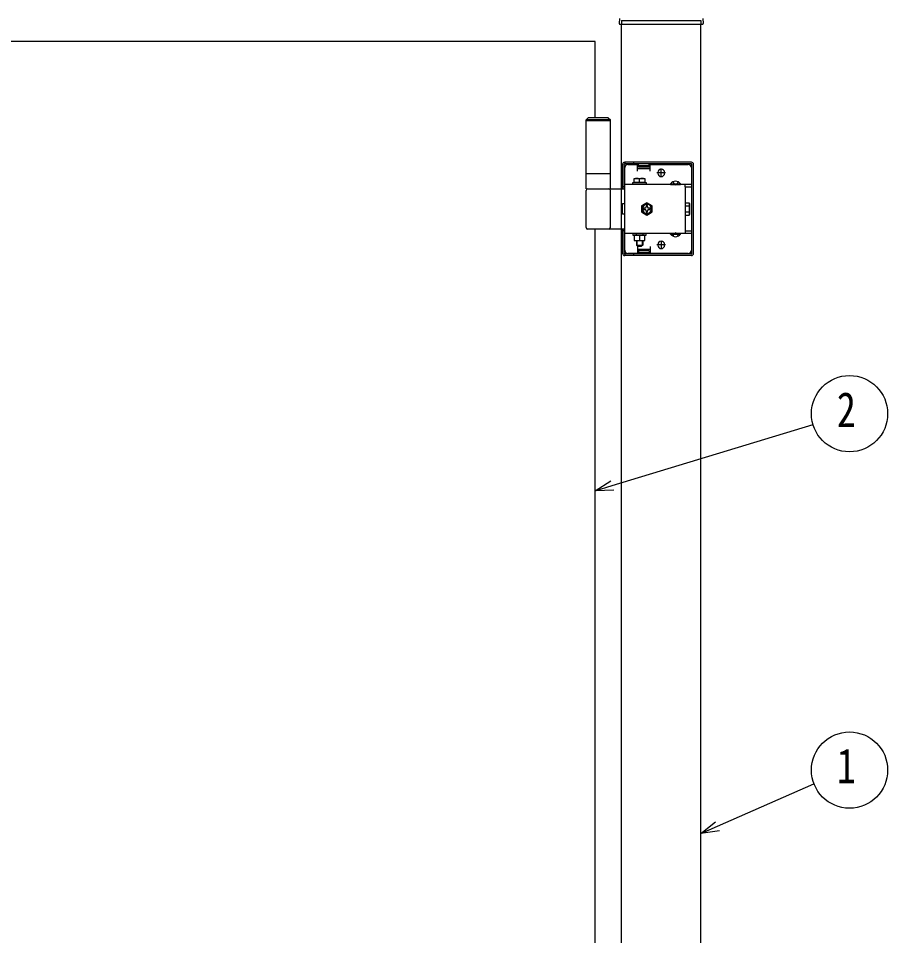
# Model space of a CAD drawing. Units: millimetres, scale not verified. Extents: x -4205 to 4205, y -2970 to 2970.
# Drawn here: x 445 to 1266, y 526 to 1392 of the extents above; entities that cross this region are included whole.
import ezdxf
from ezdxf.enums import TextEntityAlignment as Align

# ---------------------------------------------------------------- set-up
doc = ezdxf.new("R2010")
doc.units = ezdxf.units.MM
doc.header["$LTSCALE"] = 12
doc.layers.add('0-4_YKK_A1', color=4, linetype='Continuous')
doc.layers.add('0-5_YKK_D', color=6, linetype='Continuous')
doc.styles.add('ＭＳ ゴシック', font='')
doc.styles.get('ＭＳ ゴシック').set_extended_font_data('MS Gothic')

msp = doc.modelspace()

# ---------------------------------------------------------------- linework, layer by layer
at = {"layer": '0-4_YKK_A1'}
for p, q in [((1013.18, 1392.3), (1012.92, 1387.43)), ((1013.42, 1386.9), (1091.62, 1386.9)), ((1015.02, 1390.4), (1015.02, 1386.9)), ((1015.02, 90.4), (1015.02, 1386.9)), ((1090.02, 90.4), (1090.02, 1386.9)), ((1091.86, 1392.3), (1092.12, 1387.43)), ((990.02, 1298.4), (990.02, 1370.4)), ((983.52, 1298.4), (981.52, 1296.4)), ((1004.52, 1296.4), (981.52, 1296.4)), ((1004.52, 1295.4), (981.52, 1295.4)), ((1002.52, 1298.4), (983.52, 1298.4)), ((1002.52, 1298.4), (1004.52, 1296.4)), ((1081.02, 1256.4), (1018.02, 1256.4)), ((1018.52, 1254.9), (1018.52, 1256.4)), ((1026.52, 1254.9), (1026.52, 1256.4)), ((1016.02, 1231.4), (1016.02, 1254.4)), ((1017.52, 1231.4), (1017.52, 1254.4)), ((1081.02, 1254.9), (1018.02, 1254.9)), ((1018.02, 1173.4), (1018.02, 1251.4)), ((1021.02, 1254.4), (1030.02, 1254.4)), ((1030.02, 1247.9), (1030.02, 1254.4)), ((1030.02, 1253.4), (1042.02, 1253.4)), ((1030.02, 1250.4), (1042.02, 1250.4)), ((1031.02, 1251.9), (1031.02, 1254.9)), ((1041.02, 1251.9), (1031.02, 1251.9)), ((1041.02, 1251.9), (1041.02, 1254.9)), ((1042.02, 1247.9), (1042.02, 1254.4)), ((1042.02, 1254.4), (1078.02, 1254.4)), ((1052.52, 1242.4), (1052.52, 1250.4)), ((1081.02, 1251.4), (1081.02, 1233.1)), ((1081.52, 1170.4), (1081.52, 1254.4)), ((1083.02, 1170.4), (1083.02, 1254.4)), ((1004.52, 1245.4), (981.52, 1245.4)), ((1027.02, 1241.2), (1037.02, 1241.2)), ((1027.02, 1237.2), (1027.02, 1241.2)), ((1032.02, 1237.2), (1032.02, 1240.77)), ((1037.02, 1241.2), (1037.02, 1237.2)), ((1056.52, 1246.4), (1048.52, 1246.4)), ((1049.27, 1246.15), (1049.27, 1246.65)), ((1055.77, 1246.15), (1055.77, 1246.65)), ((981.52, 1231.4), (1015.02, 1231.4)), ((981.52, 1194.9), (981.52, 1229.9)), ((1004.52, 1194.9), (1004.52, 1229.9)), ((1015.02, 1231.4), (1018.02, 1231.4)), ((1017.52, 1233.1), (1016.02, 1233.1)), ((1081.02, 1235.6), (1018.02, 1235.6)), ((1025.77, 1237.2), (1038.27, 1237.2)), ((1025.77, 1235.6), (1025.77, 1237.2)), ((1038.27, 1235.6), (1025.77, 1235.6)), ((1037.02, 1237.2), (1027.02, 1237.2)), ((1038.27, 1237.2), (1038.27, 1235.6)), ((1061.27, 1236.11), (1070.77, 1236.11)), ((1061.27, 1236.11), (1061.27, 1235.6)), ((1061.27, 1235.6), (1070.77, 1235.6)), ((1063.67, 1238.1), (1064.87, 1235.63)), ((1064.87, 1235.63), (1066.02, 1235.02)), ((1067.16, 1235.63), (1066.02, 1235.02)), ((1068.37, 1238.1), (1067.16, 1235.63)), ((1070.77, 1236.11), (1070.77, 1235.6)), ((1075.02, 1233.1), (1075.02, 1235.6)), ((1075.02, 1233.1), (1081.02, 1233.1)), ((1075.02, 1233.1), (1075.02, 1191.7)), ((1039.02, 1218.17), (1034.02, 1215.29)), ((1034.02, 1215.29), (1034.02, 1209.51)), ((1038.42, 1215.55), (1038.42, 1214.31)), ((1039.62, 1215.55), (1038.42, 1215.55)), ((1044.02, 1215.29), (1039.02, 1218.17)), ((1039.62, 1214.31), (1039.62, 1215.55)), ((1042.17, 1213), (1040.93, 1213)), ((1042.17, 1211.8), (1042.17, 1213)), ((1044.02, 1209.51), (1044.02, 1215.29)), ((1075.32, 1216.3), (1075.02, 1216.3)), ((1075.32, 1218.17), (1078.87, 1218.17)), ((1075.32, 1206.63), (1075.32, 1218.17)), ((1075.32, 1208.5), (1075.32, 1216.3)), ((1075.32, 1215.29), (1078.87, 1215.29)), ((1079.32, 1217.4), (1078.87, 1218.17)), ((1079.32, 1217.4), (1079.32, 1207.4)), ((1034.02, 1209.51), (1039.02, 1206.63)), ((1035.87, 1211.8), (1037.11, 1211.8)), ((1038.42, 1210.49), (1038.42, 1209.25)), ((1039.02, 1206.63), (1044.02, 1209.51)), ((1040.93, 1211.8), (1042.17, 1211.8)), ((1075.32, 1208.5), (1075.02, 1208.5)), ((1075.32, 1209.51), (1078.87, 1209.51)), ((1075.32, 1206.63), (1078.87, 1206.63)), ((1079.32, 1207.4), (1078.87, 1206.63)), ((1015.02, 1193.4), (983.02, 1193.4)), ((990.02, 298.4), (990.02, 1193.4)), ((1018.02, 1193.4), (1015.02, 1193.4)), ((1016.02, 1170.4), (1016.02, 1193.4)), ((1017.52, 1191.7), (1016.02, 1191.7)), ((1017.52, 1170.4), (1017.52, 1193.4)), ((1081.02, 1189.2), (1018.02, 1189.2)), ((1038.27, 1189.2), (1025.77, 1189.2)), ((1025.77, 1189.2), (1025.77, 1187.6)), ((1025.77, 1187.6), (1038.27, 1187.6)), ((1027.02, 1187.6), (1027.02, 1182.6)), ((1037.02, 1187.6), (1027.02, 1187.6)), ((1028.82, 1189.2), (1028.82, 1187.6)), ((1032.02, 1187.6), (1032.02, 1183.03)), ((1035.22, 1189.2), (1035.22, 1187.6)), ((1037.02, 1182.6), (1037.02, 1187.6)), ((1038.27, 1187.6), (1038.27, 1189.2)), ((1061.27, 1189.2), (1070.77, 1189.2)), ((1061.27, 1188.69), (1061.27, 1189.2)), ((1061.27, 1188.69), (1070.77, 1188.69)), ((1063.67, 1186.7), (1064.87, 1189.17)), ((1064.87, 1189.17), (1066.02, 1189.78)), ((1067.16, 1189.17), (1066.02, 1189.78)), ((1068.37, 1186.7), (1067.16, 1189.17)), ((1070.77, 1188.69), (1070.77, 1189.2)), ((1075.02, 1191.7), (1075.02, 1189.2)), ((1075.02, 1191.7), (1081.02, 1191.7)), ((1081.02, 1191.7), (1081.02, 1173.4)), ((1027.02, 1182.6), (1037.02, 1182.6)), ((1029.02, 1182.6), (1029.02, 1178.2)), ((1029.02, 1178.2), (1035.02, 1178.2)), ((1029.02, 1178.2), (1030.02, 1177.2)), ((1029.56, 1182.6), (1029.56, 1177.66)), ((1035.02, 1178.2), (1034.02, 1177.2)), ((1034.48, 1182.6), (1034.48, 1177.66)), ((1035.02, 1182.6), (1035.02, 1178.2)), ((1056.52, 1178.4), (1048.52, 1178.4)), ((1049.27, 1178.65), (1049.27, 1178.15)), ((1052.52, 1182.4), (1052.52, 1174.4)), ((1055.77, 1178.65), (1055.77, 1178.15)), ((1081.02, 1169.9), (1018.02, 1169.9)), ((1018.52, 1168.4), (1018.52, 1169.9)), ((1030.02, 1170.4), (1021.02, 1170.4)), ((1026.52, 1168.4), (1026.52, 1169.9)), ((1030.02, 1177.2), (1034.02, 1177.2)), ((1030.02, 1176.9), (1030.02, 1170.4)), ((1030.02, 1174.4), (1042.02, 1174.4)), ((1030.02, 1171.4), (1042.02, 1171.4)), ((1031.02, 1172.9), (1031.02, 1169.9)), ((1041.02, 1172.9), (1031.02, 1172.9)), ((1041.02, 1172.9), (1041.02, 1169.9)), ((1042.02, 1176.9), (1042.02, 1170.4)), ((1078.02, 1170.4), (1042.02, 1170.4)), ((1081.02, 1168.4), (1018.02, 1168.4))]:
    msp.add_line(p, q, dxfattribs=at)
for points in [[(1015.02, 1390.4), (1090.02, 1390.4), (1090.02, 1386.9)], [(990.02, 1370.4), (190.02, 1370.4), (190.02, 170.4), (990.02, 170.4), (990.02, 193.4)], [(981.52, 1231.4), (981.52, 1245.4), (981.52, 1296.4)], [(1004.52, 1231.4), (1004.52, 1245.4), (1004.52, 1296.4)], [(1018.02, 1207.3), (1016.02, 1207.3), (1016.02, 1217.5), (1018.02, 1217.5)], [(1037.11, 1213), (1035.87, 1213), (1035.87, 1211.8)], [(1038.42, 1209.25), (1039.62, 1209.25), (1039.62, 1210.49)]]:
    msp.add_lwpolyline(points, dxfattribs=at)
for centre, radius, start, end in [((1013.42, 1387.4), 0.5, 177, 270), ((1091.62, 1387.4), 0.5, 270, 3), ((1018.02, 1254.4), 2, 90, 180), ((1081.02, 1254.4), 2, 0, 90), ((1018.02, 1254.4), 0.5, 90, 180), ((1021.02, 1251.4), 3, 90, 180), ((1052.52, 1246.65), 3.25, 0, 180), ((1078.02, 1251.4), 3, 0, 90), ((1081.02, 1254.4), 0.5, 0, 90), ((1029.52, 1233.77), 7.43, 70.34714, 109.65286), ((1034.52, 1233.77), 7.43, 70.34714, 109.65286), ((1052.52, 1246.15), 3.25, 180, 0), ((1066.02, 1232.83), 5.77, 34.65097, 145.34903), ((983.02, 1229.9), 1.5, 90, 180), ((1003.02, 1229.9), 1.5, 0, 90), ((1039.02, 1212.4), 5, 76.88299, 190.15922), ((1039.02, 1212.4), 5, 190.15922, 76.88299), ((1039.02, 1212.4), 4.3, 83.27178, 183.77043), ((1039.02, 1212.4), 4.3, 183.77043, 83.27178), ((1037.11, 1214.31), 1.31, 270, 0), ((1040.93, 1214.31), 1.31, 180, 270), ((1076.76, 1216.73), 2.56, 325.61575, 34.38425), ((1069.77, 1212.4), 9.55, 342.41205, 17.58795), ((1037.11, 1210.49), 1.31, 0, 90), ((1040.93, 1210.49), 1.31, 90, 180), ((1076.76, 1208.07), 2.56, 325.61575, 34.38425), ((983.02, 1194.9), 1.5, 180, 270), ((1003.02, 1194.9), 1.5, 270, 0), ((1066.02, 1191.97), 5.77, 214.65097, 325.34903), ((1029.52, 1190.03), 7.43, 250.34714, 289.65286), ((1034.52, 1190.03), 7.43, 250.34714, 289.65286), ((1052.52, 1178.65), 3.25, 0, 180), ((1052.52, 1178.15), 3.25, 180, 0), ((1018.02, 1170.4), 2, 180, 270), ((1018.02, 1170.4), 0.5, 180, 270), ((1021.02, 1173.4), 3, 180, 270), ((1078.02, 1173.4), 3, 270, 0), ((1081.02, 1170.4), 0.5, 270, 0), ((1081.02, 1170.4), 2, 270, 0)]:
    msp.add_arc(centre, radius, start, end, dxfattribs=at)
at = {"layer": '0-5_YKK_D'}
for points in [[(990.02, 946.4), (1006.29, 951.33), (1195.91, 1008.75)], [(1007.61, 946.97), (990.02, 946.4), (1004.97, 955.69)], [(1090.02, 622.79), (1105.59, 629.62), (1196.81, 669.65)], [(1107.42, 625.45), (1090.02, 622.79), (1103.76, 633.8)]]:
    msp.add_lwpolyline(points, dxfattribs=at)
for centre in [(1230.39, 1019.1), (1230.39, 682.64)]:
    msp.add_circle(centre, 36, dxfattribs=at)

# ---------------------------------------------------------------- texts
at = {"layer": '0-5_YKK_D', "style": 'ＭＳ ゴシック', "width": 0.8}
for s, p in [('2', (1218.39, 996.6)), ('1', (1218.39, 660.14))]:
    msp.add_text(s, height=32.99, dxfattribs=at).set_placement(p, align=Align.BOTTOM_LEFT)

doc.saveas('drawing.dxf')
